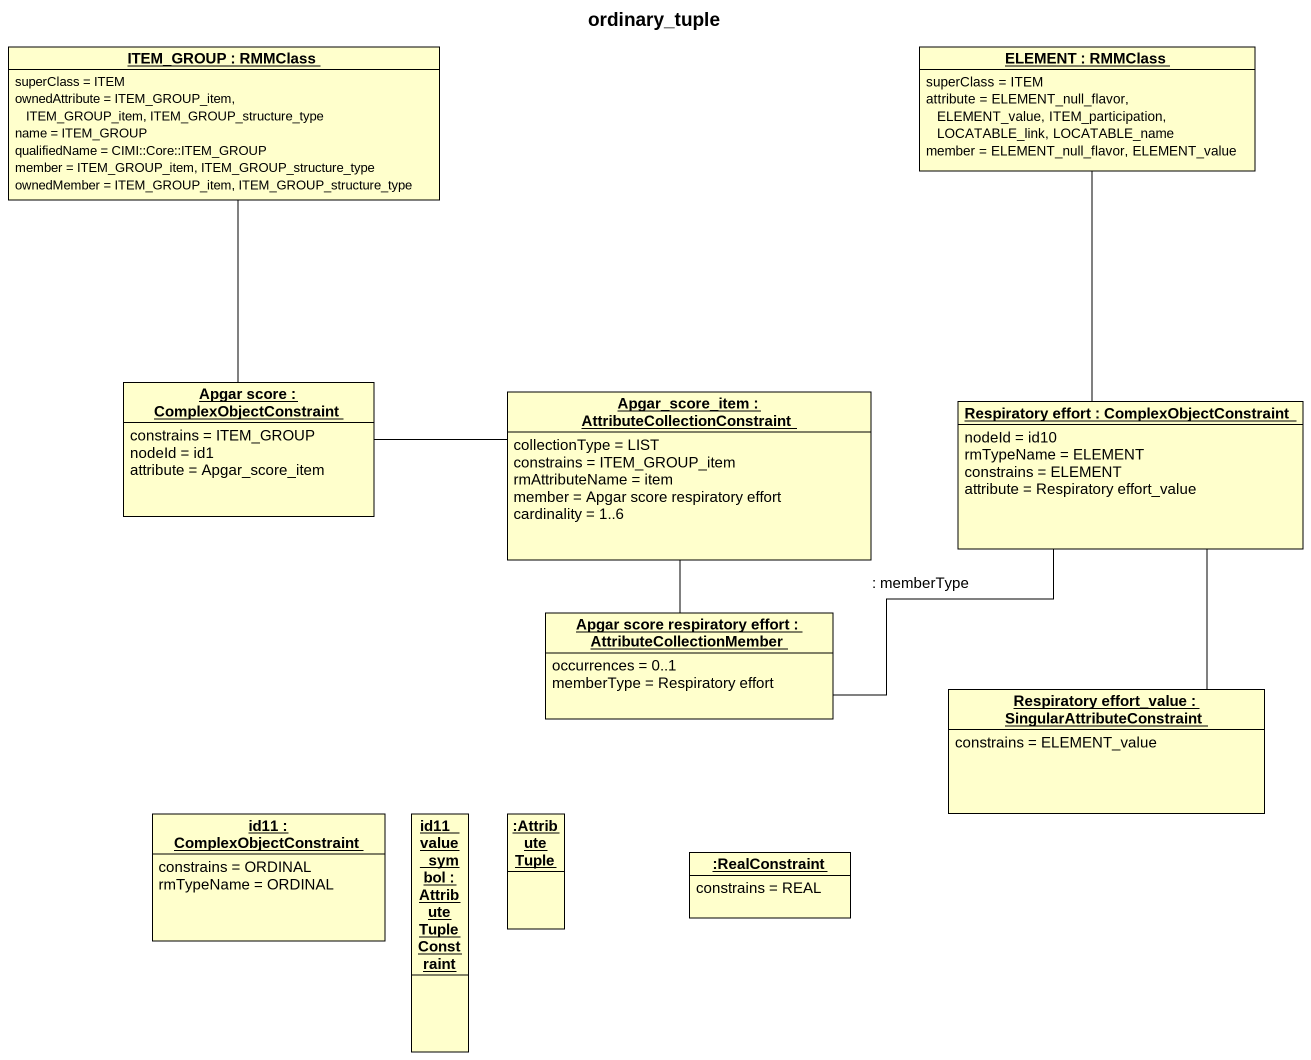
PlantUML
@startuml
title ordinary_tuple
hide circle
hide empty members
object "ITEM_GROUP : RMMClass" as ITEM_GROUP {
  superClass = ITEM
  ownedAttribute = ITEM_GROUP_item, ITEM_GROUP_item, ITEM_GROUP_structure_type
  name = ITEM_GROUP
  qualifiedName = CIMI::Core::ITEM_GROUP
  member = ITEM_GROUP_item, ITEM_GROUP_structure_type
  ownedMember = ITEM_GROUP_item, ITEM_GROUP_structure_type
}
object "ELEMENT : RMMClass" as ELEMENT {
  superClass = ITEM
  attribute = ELEMENT_null_flavor, ELEMENT_value, ITEM_participation, LOCATABLE_link, LOCATABLE_name
  member = ELEMENT_null_flavor, ELEMENT_value
}
object "Apgar score : ComplexObjectConstraint" as Apgar_score {
  constrains = ITEM_GROUP
  nodeId = id1
  attribute = Apgar_score_item
}
object "Apgar_score_item : AttributeCollectionConstraint" as Apgar_score_item {
  collectionType = LIST
  constrains = ITEM_GROUP_item
  rmAttributeName = item
  member = Apgar score respiratory effort
  cardinality = 1..6
}
object "Respiratory effort : ComplexObjectConstraint" as Respiratory_effort {
  nodeId = id10
  rmTypeName = ELEMENT
  constrains = ELEMENT
  attribute = Respiratory effort_value
}
object "Apgar score respiratory effort : AttributeCollectionMember" as Apgar_score_respiratory {
  occurrences = 0..1
  memberType = Respiratory effort
}
object "Respiratory effort_value : SingularAttributeConstraint" as Respiratory_effort_value {
  constrains = ELEMENT_value
}
object "id11 : ComplexObjectConstraint" as id11 {
  constrains = ORDINAL
  rmTypeName = ORDINAL
}
object "id11_value_symbol : AttributeTupleConstraint" as id11_value_symbol
object ":AttributeTuple" as AttributeTuple
object ":RealConstraint" as RealConstraint {
  constrains = REAL
}
Apgar_score -up- ITEM_GROUP
Apgar_score_item -left- Apgar_score
Apgar_score_item -- Apgar_score_respiratory
Respiratory_effort -up- ELEMENT
Apgar_score_respiratory -right- Respiratory_effort : : memberType
Respiratory_effort_value -up- Respiratory_effort
@enduml
